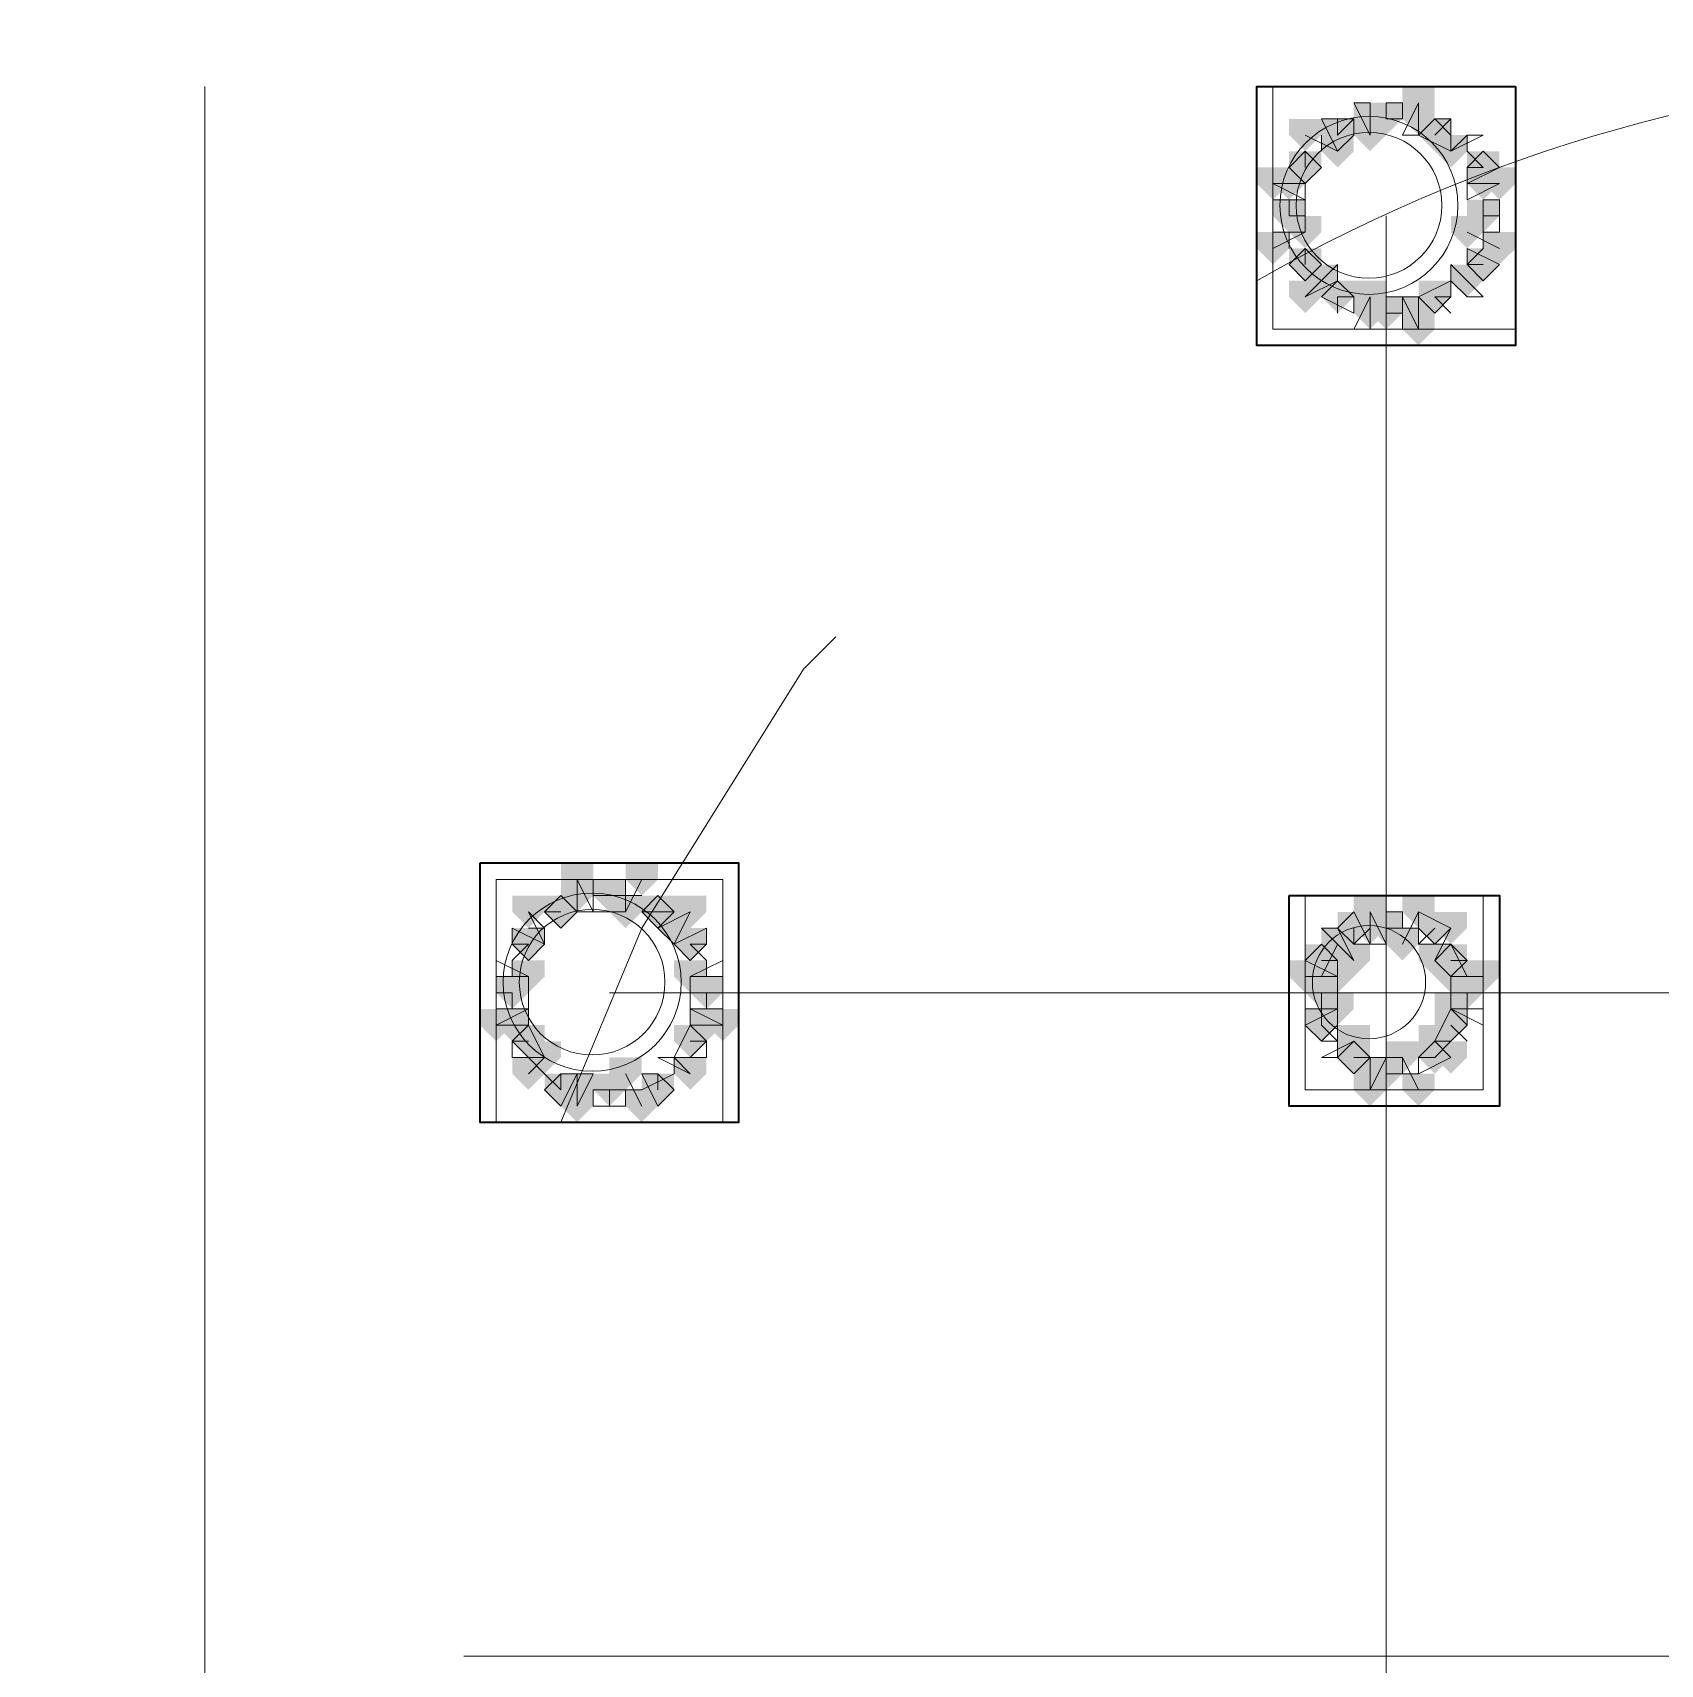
# Model space of a CAD drawing. Header units: millimetres. Extents: x 2315 to 4619, y 1334 to 1897.
# Drawn here: x 3772.4 to 3778.55, y 1541.67 to 1547.82 of the extents above; entities that cross this region are included whole.
import ezdxf

# ---------------------------------------------------------------- set-up
doc = ezdxf.new("R2010")
doc.units = ezdxf.units.MM
doc.linetypes.add('PDF_IMPORT', pattern=[1, 0.8, -0.2])
for name, color, linetype, true_color in [('PDF_10', 7, 'Continuous', 0x00b85c), ('PDF_AXIS', 7, 'Continuous', 0x00b85c), ('PDF_柱构件', 7, 'Continuous', 0x00b85c), ('PDF_转运站初步方案', 7, 'Continuous', 0x00b85c)]:
    doc.layers.add(name, color=color, linetype=linetype, true_color=true_color)
doc.layers.add('PDF_中心线层', color=1, linetype='Continuous')
doc.layers.add('PDF_粗实线层', color=7, linetype='Continuous')

msp = doc.modelspace()

# ---------------------------------------------------------------- hatches: boundary and pattern name
at = {"layer": 'PDF_10', "transparency": 33554559}
for points in [[(3777.5105, 1547.5601), (3777.4495, 1547.5601), (3777.4495, 1547.499), (3777.5105, 1547.4379), (3777.5716, 1547.499), (3777.5716, 1547.5601)], [(3777.5105, 1547.5601), (3777.4495, 1547.5601), (3777.4495, 1547.499), (3777.5105, 1547.4379), (3777.5716, 1547.499), (3777.5716, 1547.5601)], [(3777.3273, 1547.499), (3777.2662, 1547.499), (3777.2662, 1547.4379), (3777.3273, 1547.3768), (3777.3884, 1547.4379), (3777.3884, 1547.499)], [(3777.3273, 1547.499), (3777.2662, 1547.499), (3777.2662, 1547.4379), (3777.3273, 1547.3768), (3777.3884, 1547.4379), (3777.3884, 1547.499)], [(3777.6938, 1547.499), (3777.6327, 1547.499), (3777.6327, 1547.4379), (3777.6938, 1547.3768), (3777.7549, 1547.4379), (3777.7549, 1547.499)], [(3777.6938, 1547.499), (3777.6327, 1547.499), (3777.6327, 1547.4379), (3777.6938, 1547.3768), (3777.7549, 1547.4379), (3777.7549, 1547.499)], [(3777.2051, 1547.3768), (3777.1441, 1547.3768), (3777.1441, 1547.3157), (3777.2051, 1547.2547), (3777.2662, 1547.3157), (3777.2662, 1547.3768)], [(3777.2051, 1547.3768), (3777.1441, 1547.3768), (3777.1441, 1547.3157), (3777.2051, 1547.2547), (3777.2662, 1547.3157), (3777.2662, 1547.3768)], [(3777.2051, 1547.3768), (3777.1441, 1547.3768), (3777.1441, 1547.3157), (3777.2051, 1547.2547), (3777.2662, 1547.3157), (3777.2662, 1547.3768)], [(3777.877, 1547.3768), (3777.8159, 1547.3768), (3777.8159, 1547.3157), (3777.877, 1547.2547), (3777.9381, 1547.3157), (3777.9381, 1547.3768)], [(3777.877, 1547.3768), (3777.8159, 1547.3768), (3777.8159, 1547.3157), (3777.877, 1547.2547), (3777.9381, 1547.3157), (3777.9381, 1547.3768)], [(3777.1441, 1547.1936), (3777.083, 1547.1936), (3777.083, 1547.1325), (3777.1441, 1547.0714), (3777.2051, 1547.1325), (3777.2051, 1547.1936)], [(3777.1441, 1547.1936), (3777.083, 1547.1936), (3777.083, 1547.1325), (3777.1441, 1547.0714), (3777.2051, 1547.1325), (3777.2051, 1547.1936)], [(3777.877, 1547.1936), (3777.8159, 1547.1936), (3777.8159, 1547.1325), (3777.877, 1547.0714), (3777.9381, 1547.1325), (3777.9381, 1547.1936)], [(3777.877, 1547.1936), (3777.8159, 1547.1936), (3777.8159, 1547.1325), (3777.877, 1547.0714), (3777.9381, 1547.1325), (3777.9381, 1547.1936)], [(3777.2051, 1547.0103), (3777.1441, 1547.0103), (3777.1441, 1546.9493), (3777.2051, 1546.8882), (3777.2662, 1546.9493), (3777.2662, 1547.0103)], [(3777.2051, 1547.0103), (3777.1441, 1547.0103), (3777.1441, 1546.9493), (3777.2051, 1546.8882), (3777.2662, 1546.9493), (3777.2662, 1547.0103)], [(3777.2051, 1547.0103), (3777.1441, 1547.0103), (3777.1441, 1546.9493), (3777.2051, 1546.8882), (3777.2662, 1546.9493), (3777.2662, 1547.0103)], [(3777.877, 1547.0103), (3777.8159, 1547.0103), (3777.8159, 1546.9493), (3777.877, 1546.8882), (3777.9381, 1546.9493), (3777.9381, 1547.0103)], [(3777.877, 1547.0103), (3777.8159, 1547.0103), (3777.8159, 1546.9493), (3777.877, 1546.8882), (3777.9381, 1546.9493), (3777.9381, 1547.0103)], [(3777.3273, 1546.8882), (3777.2662, 1546.8882), (3777.2662, 1546.8271), (3777.3273, 1546.766), (3777.3884, 1546.8271), (3777.3884, 1546.8882)], [(3777.3273, 1546.8882), (3777.2662, 1546.8882), (3777.2662, 1546.8271), (3777.3273, 1546.766), (3777.3884, 1546.8271), (3777.3884, 1546.8882)], [(3777.6938, 1546.8882), (3777.6327, 1546.8882), (3777.6327, 1546.8271), (3777.6938, 1546.766), (3777.7549, 1546.8271), (3777.7549, 1546.8882)], [(3777.6938, 1546.8882), (3777.6327, 1546.8882), (3777.6327, 1546.8271), (3777.6938, 1546.766), (3777.7549, 1546.8271), (3777.7549, 1546.8882)], [(3777.5105, 1546.8271), (3777.4495, 1546.8271), (3777.4495, 1546.766), (3777.5105, 1546.7049), (3777.5716, 1546.766), (3777.5716, 1546.8271)], [(3777.5105, 1546.8271), (3777.4495, 1546.8271), (3777.4495, 1546.766), (3777.5105, 1546.7049), (3777.5716, 1546.766), (3777.5716, 1546.8271)], [(3777.5105, 1546.8271), (3777.4495, 1546.8271), (3777.4495, 1546.766), (3777.5105, 1546.7049), (3777.5716, 1546.766), (3777.5716, 1546.8271)], [(3774.5786, 1544.6282), (3774.5176, 1544.6282), (3774.5176, 1544.5671), (3774.5786, 1544.506), (3774.6397, 1544.5671), (3774.6397, 1544.6282)], [(3774.5786, 1544.6282), (3774.5176, 1544.6282), (3774.5176, 1544.5671), (3774.5786, 1544.506), (3774.6397, 1544.5671), (3774.6397, 1544.6282)], [(3774.5786, 1544.6282), (3774.5176, 1544.6282), (3774.5176, 1544.5671), (3774.5786, 1544.506), (3774.6397, 1544.5671), (3774.6397, 1544.6282)], [(3774.3954, 1544.5671), (3774.3343, 1544.5671), (3774.3343, 1544.506), (3774.3954, 1544.4449), (3774.4565, 1544.506), (3774.4565, 1544.5671)], [(3774.3954, 1544.5671), (3774.3343, 1544.5671), (3774.3343, 1544.506), (3774.3954, 1544.4449), (3774.4565, 1544.506), (3774.4565, 1544.5671)], [(3774.3954, 1544.5671), (3774.3343, 1544.5671), (3774.3343, 1544.506), (3774.3954, 1544.4449), (3774.4565, 1544.506), (3774.4565, 1544.5671)], [(3774.7619, 1544.5671), (3774.7008, 1544.5671), (3774.7008, 1544.506), (3774.7619, 1544.4449), (3774.823, 1544.506), (3774.823, 1544.5671)], [(3774.7619, 1544.5671), (3774.7008, 1544.5671), (3774.7008, 1544.506), (3774.7619, 1544.4449), (3774.823, 1544.506), (3774.823, 1544.5671)], [(3774.7619, 1544.5671), (3774.7008, 1544.5671), (3774.7008, 1544.506), (3774.7619, 1544.4449), (3774.823, 1544.506), (3774.823, 1544.5671)], [(3777.3884, 1544.506), (3777.3273, 1544.506), (3777.3273, 1544.4449), (3777.3884, 1544.3839), (3777.4495, 1544.4449), (3777.4495, 1544.506)], [(3777.3884, 1544.506), (3777.3273, 1544.506), (3777.3273, 1544.4449), (3777.3884, 1544.3839), (3777.4495, 1544.4449), (3777.4495, 1544.506)], [(3777.5105, 1544.506), (3777.4495, 1544.506), (3777.4495, 1544.4449), (3777.5105, 1544.3839), (3777.5716, 1544.4449), (3777.5716, 1544.506)], [(3777.5105, 1544.506), (3777.4495, 1544.506), (3777.4495, 1544.4449), (3777.5105, 1544.3839), (3777.5716, 1544.4449), (3777.5716, 1544.506)], [(3777.6938, 1544.506), (3777.6327, 1544.506), (3777.6327, 1544.4449), (3777.6938, 1544.3839), (3777.7549, 1544.4449), (3777.7549, 1544.506)], [(3777.6938, 1544.506), (3777.6327, 1544.506), (3777.6327, 1544.4449), (3777.6938, 1544.3839), (3777.7549, 1544.4449), (3777.7549, 1544.506)], [(3774.2732, 1544.4449), (3774.2122, 1544.4449), (3774.2122, 1544.3839), (3774.2732, 1544.3228), (3774.3343, 1544.3839), (3774.3343, 1544.4449)], [(3774.2732, 1544.4449), (3774.2122, 1544.4449), (3774.2122, 1544.3839), (3774.2732, 1544.3228), (3774.3343, 1544.3839), (3774.3343, 1544.4449)], [(3774.8841, 1544.4449), (3774.823, 1544.4449), (3774.823, 1544.3839), (3774.8841, 1544.3228), (3774.9451, 1544.3839), (3774.9451, 1544.4449)], [(3774.8841, 1544.4449), (3774.823, 1544.4449), (3774.823, 1544.3839), (3774.8841, 1544.3228), (3774.9451, 1544.3839), (3774.9451, 1544.4449)], [(3777.2662, 1544.3839), (3777.2051, 1544.3839), (3777.2051, 1544.3228), (3777.2662, 1544.2617), (3777.3273, 1544.3228), (3777.3273, 1544.3839)], [(3777.2662, 1544.3839), (3777.2051, 1544.3839), (3777.2051, 1544.3228), (3777.2662, 1544.2617), (3777.3273, 1544.3228), (3777.3273, 1544.3839)], [(3777.7549, 1544.3839), (3777.6938, 1544.3839), (3777.6938, 1544.3228), (3777.7549, 1544.2617), (3777.8159, 1544.3228), (3777.8159, 1544.3839)], [(3777.7549, 1544.3839), (3777.6938, 1544.3839), (3777.6938, 1544.3228), (3777.7549, 1544.2617), (3777.8159, 1544.3228), (3777.8159, 1544.3839)], [(3774.2122, 1544.2617), (3774.1511, 1544.2617), (3774.1511, 1544.2006), (3774.2122, 1544.1395), (3774.2732, 1544.2006), (3774.2732, 1544.2617)], [(3774.2122, 1544.2617), (3774.1511, 1544.2617), (3774.1511, 1544.2006), (3774.2122, 1544.1395), (3774.2732, 1544.2006), (3774.2732, 1544.2617)], [(3774.9451, 1544.2617), (3774.8841, 1544.2617), (3774.8841, 1544.2006), (3774.9451, 1544.1395), (3775.0062, 1544.2006), (3775.0062, 1544.2617)], [(3774.9451, 1544.2617), (3774.8841, 1544.2617), (3774.8841, 1544.2006), (3774.9451, 1544.1395), (3775.0062, 1544.2006), (3775.0062, 1544.2617)], [(3774.9451, 1544.2617), (3774.8841, 1544.2617), (3774.8841, 1544.2006), (3774.9451, 1544.1395), (3775.0062, 1544.2006), (3775.0062, 1544.2617)], [(3777.2662, 1544.2617), (3777.2051, 1544.2617), (3777.2051, 1544.2006), (3777.2662, 1544.1395), (3777.3273, 1544.2006), (3777.3273, 1544.2617)], [(3777.2662, 1544.2617), (3777.2051, 1544.2617), (3777.2051, 1544.2006), (3777.2662, 1544.1395), (3777.3273, 1544.2006), (3777.3273, 1544.2617)], [(3777.8159, 1544.2617), (3777.7549, 1544.2617), (3777.7549, 1544.2006), (3777.8159, 1544.1395), (3777.877, 1544.2006), (3777.877, 1544.2617)], [(3777.8159, 1544.2617), (3777.7549, 1544.2617), (3777.7549, 1544.2006), (3777.8159, 1544.1395), (3777.877, 1544.2006), (3777.877, 1544.2617)], [(3777.2662, 1544.1395), (3777.2051, 1544.1395), (3777.2051, 1544.0784), (3777.2662, 1544.0174), (3777.3273, 1544.0784), (3777.3273, 1544.1395)], [(3777.2662, 1544.1395), (3777.2051, 1544.1395), (3777.2051, 1544.0784), (3777.2662, 1544.0174), (3777.3273, 1544.0784), (3777.3273, 1544.1395)], [(3777.7549, 1544.1395), (3777.6938, 1544.1395), (3777.6938, 1544.0784), (3777.7549, 1544.0174), (3777.8159, 1544.0784), (3777.8159, 1544.1395)], [(3777.7549, 1544.1395), (3777.6938, 1544.1395), (3777.6938, 1544.0784), (3777.7549, 1544.0174), (3777.8159, 1544.0784), (3777.8159, 1544.1395)], [(3774.2732, 1544.0784), (3774.2122, 1544.0784), (3774.2122, 1544.0174), (3774.2732, 1543.9563), (3774.3343, 1544.0174), (3774.3343, 1544.0784)], [(3774.2732, 1544.0784), (3774.2122, 1544.0784), (3774.2122, 1544.0174), (3774.2732, 1543.9563), (3774.3343, 1544.0174), (3774.3343, 1544.0784)], [(3774.8841, 1544.0784), (3774.823, 1544.0784), (3774.823, 1544.0174), (3774.8841, 1543.9563), (3774.9451, 1544.0174), (3774.9451, 1544.0784)], [(3774.8841, 1544.0784), (3774.823, 1544.0784), (3774.823, 1544.0174), (3774.8841, 1543.9563), (3774.9451, 1544.0174), (3774.9451, 1544.0784)], [(3777.3884, 1544.0174), (3777.3273, 1544.0174), (3777.3273, 1543.9563), (3777.3884, 1543.8952), (3777.4495, 1543.9563), (3777.4495, 1544.0174)], [(3777.3884, 1544.0174), (3777.3273, 1544.0174), (3777.3273, 1543.9563), (3777.3884, 1543.8952), (3777.4495, 1543.9563), (3777.4495, 1544.0174)], [(3777.3884, 1544.0174), (3777.3273, 1544.0174), (3777.3273, 1543.9563), (3777.3884, 1543.8952), (3777.4495, 1543.9563), (3777.4495, 1544.0174)], [(3777.6938, 1544.0174), (3777.6327, 1544.0174), (3777.6327, 1543.9563), (3777.6938, 1543.8952), (3777.7549, 1543.9563), (3777.7549, 1544.0174)], [(3777.6938, 1544.0174), (3777.6327, 1544.0174), (3777.6327, 1543.9563), (3777.6938, 1543.8952), (3777.7549, 1543.9563), (3777.7549, 1544.0174)], [(3777.5105, 1543.9563), (3777.4495, 1543.9563), (3777.4495, 1543.8952), (3777.5105, 1543.8341), (3777.5716, 1543.8952), (3777.5716, 1543.9563)], [(3777.5105, 1543.9563), (3777.4495, 1543.9563), (3777.4495, 1543.8952), (3777.5105, 1543.8341), (3777.5716, 1543.8952), (3777.5716, 1543.9563)], [(3774.3954, 1543.8952), (3774.3343, 1543.8952), (3774.3343, 1543.8341), (3774.3954, 1543.773), (3774.4565, 1543.8341), (3774.4565, 1543.8952)], [(3774.3954, 1543.8952), (3774.3343, 1543.8952), (3774.3343, 1543.8341), (3774.3954, 1543.773), (3774.4565, 1543.8341), (3774.4565, 1543.8952)], [(3774.5786, 1543.8952), (3774.5176, 1543.8952), (3774.5176, 1543.8341), (3774.5786, 1543.773), (3774.6397, 1543.8341), (3774.6397, 1543.8952)], [(3774.5786, 1543.8952), (3774.5176, 1543.8952), (3774.5176, 1543.8341), (3774.5786, 1543.773), (3774.6397, 1543.8341), (3774.6397, 1543.8952)], [(3774.7619, 1543.8952), (3774.7008, 1543.8952), (3774.7008, 1543.8341), (3774.7619, 1543.773), (3774.823, 1543.8341), (3774.823, 1543.8952)], [(3774.7619, 1543.8952), (3774.7008, 1543.8952), (3774.7008, 1543.8341), (3774.7619, 1543.773), (3774.823, 1543.8341), (3774.823, 1543.8952)]]:
    msp.add_hatch(color=6, dxfattribs=at).paths.add_polyline_path(points)
at = {"layer": 'PDF_柱构件', "transparency": 33554559}
for points in [[(3777.6327, 1547.6211), (3777.5716, 1547.6211), (3777.5716, 1547.5601), (3777.6327, 1547.499), (3777.6938, 1547.5601), (3777.6938, 1547.6211)], [(3777.4495, 1547.5601), (3777.3884, 1547.5601), (3777.3884, 1547.499), (3777.4495, 1547.4379), (3777.5105, 1547.499), (3777.5105, 1547.5601)], [(3777.6327, 1547.5601), (3777.5716, 1547.5601), (3777.5716, 1547.499), (3777.6327, 1547.4379), (3777.6938, 1547.499), (3777.6938, 1547.5601)], [(3777.2051, 1547.499), (3777.1441, 1547.499), (3777.1441, 1547.4379), (3777.2051, 1547.3768), (3777.2662, 1547.4379), (3777.2662, 1547.499)], [(3777.4495, 1547.499), (3777.3884, 1547.499), (3777.3884, 1547.4379), (3777.4495, 1547.3768), (3777.5105, 1547.4379), (3777.5105, 1547.499)], [(3777.3273, 1547.4379), (3777.2662, 1547.4379), (3777.2662, 1547.3768), (3777.3273, 1547.3157), (3777.3884, 1547.3768), (3777.3884, 1547.4379)], [(3777.7549, 1547.4379), (3777.6938, 1547.4379), (3777.6938, 1547.3768), (3777.7549, 1547.3157), (3777.8159, 1547.3768), (3777.8159, 1547.4379)], [(3777.083, 1547.3157), (3777.0219, 1547.3157), (3777.0219, 1547.2547), (3777.083, 1547.1936), (3777.1441, 1547.2547), (3777.1441, 1547.3157)], [(3777.1441, 1547.3157), (3777.083, 1547.3157), (3777.083, 1547.2547), (3777.1441, 1547.1936), (3777.2051, 1547.2547), (3777.2051, 1547.3157)], [(3777.877, 1547.3157), (3777.8159, 1547.3157), (3777.8159, 1547.2547), (3777.877, 1547.1936), (3777.9381, 1547.2547), (3777.9381, 1547.3157)], [(3777.9381, 1547.3157), (3777.877, 1547.3157), (3777.877, 1547.2547), (3777.9381, 1547.1936), (3777.9992, 1547.2547), (3777.9992, 1547.3157)], [(3777.083, 1547.0714), (3777.0219, 1547.0714), (3777.0219, 1547.0103), (3777.083, 1546.9493), (3777.1441, 1547.0103), (3777.1441, 1547.0714)], [(3777.2051, 1547.1325), (3777.1441, 1547.1325), (3777.1441, 1547.0714), (3777.2051, 1547.0103), (3777.2662, 1547.0714), (3777.2662, 1547.1325)], [(3777.8159, 1547.1325), (3777.7549, 1547.1325), (3777.7549, 1547.0714), (3777.8159, 1547.0103), (3777.877, 1547.0714), (3777.877, 1547.1325)], [(3777.9381, 1547.0714), (3777.877, 1547.0714), (3777.877, 1547.0103), (3777.9381, 1546.9493), (3777.9992, 1547.0103), (3777.9992, 1547.0714)], [(3777.2662, 1546.9493), (3777.2051, 1546.9493), (3777.2051, 1546.8882), (3777.2662, 1546.8271), (3777.3273, 1546.8882), (3777.3273, 1546.9493)], [(3777.8159, 1546.9493), (3777.7549, 1546.9493), (3777.7549, 1546.8882), (3777.8159, 1546.8271), (3777.877, 1546.8882), (3777.877, 1546.9493)], [(3777.2051, 1546.8882), (3777.1441, 1546.8882), (3777.1441, 1546.8271), (3777.2051, 1546.766), (3777.2662, 1546.8271), (3777.2662, 1546.8882)], [(3777.4495, 1546.8882), (3777.3884, 1546.8882), (3777.3884, 1546.8271), (3777.4495, 1546.766), (3777.5105, 1546.8271), (3777.5105, 1546.8882)], [(3777.4495, 1546.8271), (3777.3884, 1546.8271), (3777.3884, 1546.766), (3777.4495, 1546.7049), (3777.5105, 1546.766), (3777.5105, 1546.8271)], [(3777.6327, 1546.8271), (3777.5716, 1546.8271), (3777.5716, 1546.766), (3777.6327, 1546.7049), (3777.6938, 1546.766), (3777.6938, 1546.8271)], [(3777.6327, 1546.766), (3777.5716, 1546.766), (3777.5716, 1546.7049), (3777.6327, 1546.6439), (3777.6938, 1546.7049), (3777.6938, 1546.766)], [(3774.4565, 1544.6893), (3774.3954, 1544.6893), (3774.3954, 1544.6282), (3774.4565, 1544.5671), (3774.5176, 1544.6282), (3774.5176, 1544.6893)], [(3774.7008, 1544.6893), (3774.6397, 1544.6893), (3774.6397, 1544.6282), (3774.7008, 1544.5671), (3774.7619, 1544.6282), (3774.7619, 1544.6893)], [(3774.4565, 1544.6282), (3774.3954, 1544.6282), (3774.3954, 1544.5671), (3774.4565, 1544.506), (3774.5176, 1544.5671), (3774.5176, 1544.6282)], [(3774.2732, 1544.5671), (3774.2122, 1544.5671), (3774.2122, 1544.506), (3774.2732, 1544.4449), (3774.3343, 1544.506), (3774.3343, 1544.5671)], [(3774.6397, 1544.5671), (3774.5786, 1544.5671), (3774.5786, 1544.506), (3774.6397, 1544.4449), (3774.7008, 1544.506), (3774.7008, 1544.5671)], [(3774.8841, 1544.5671), (3774.823, 1544.5671), (3774.823, 1544.506), (3774.8841, 1544.4449), (3774.9451, 1544.506), (3774.9451, 1544.5671)], [(3777.4495, 1544.5671), (3777.3884, 1544.5671), (3777.3884, 1544.506), (3777.4495, 1544.4449), (3777.5105, 1544.506), (3777.5105, 1544.5671)], [(3777.6327, 1544.5671), (3777.5716, 1544.5671), (3777.5716, 1544.506), (3777.6327, 1544.4449), (3777.6938, 1544.506), (3777.6938, 1544.5671)], [(3774.823, 1544.506), (3774.7619, 1544.506), (3774.7619, 1544.4449), (3774.823, 1544.3839), (3774.8841, 1544.4449), (3774.8841, 1544.506)], [(3777.4495, 1544.506), (3777.3884, 1544.506), (3777.3884, 1544.4449), (3777.4495, 1544.3839), (3777.5105, 1544.4449), (3777.5105, 1544.506)], [(3777.7549, 1544.506), (3777.6938, 1544.506), (3777.6938, 1544.4449), (3777.7549, 1544.3839), (3777.8159, 1544.4449), (3777.8159, 1544.506)], [(3777.3273, 1544.4449), (3777.2662, 1544.4449), (3777.2662, 1544.3839), (3777.3273, 1544.3228), (3777.3884, 1544.3839), (3777.3884, 1544.4449)], [(3777.5716, 1544.4449), (3777.5105, 1544.4449), (3777.5105, 1544.3839), (3777.5716, 1544.3228), (3777.6327, 1544.3839), (3777.6327, 1544.4449)], [(3777.3884, 1544.3839), (3777.3273, 1544.3839), (3777.3273, 1544.3228), (3777.3884, 1544.2617), (3777.4495, 1544.3228), (3777.4495, 1544.3839)], [(3777.6938, 1544.3839), (3777.6327, 1544.3839), (3777.6327, 1544.3228), (3777.6938, 1544.2617), (3777.7549, 1544.3228), (3777.7549, 1544.3839)], [(3774.2732, 1544.3228), (3774.2122, 1544.3228), (3774.2122, 1544.2617), (3774.2732, 1544.2006), (3774.3343, 1544.2617), (3774.3343, 1544.3228)], [(3774.8841, 1544.3228), (3774.823, 1544.3228), (3774.823, 1544.2617), (3774.8841, 1544.2006), (3774.9451, 1544.2617), (3774.9451, 1544.3228)], [(3777.2051, 1544.3228), (3777.1441, 1544.3228), (3777.1441, 1544.2617), (3777.2051, 1544.2006), (3777.2662, 1544.2617), (3777.2662, 1544.3228)], [(3777.2662, 1544.3228), (3777.2051, 1544.3228), (3777.2051, 1544.2617), (3777.2662, 1544.2006), (3777.3273, 1544.2617), (3777.3273, 1544.3228)], [(3777.3273, 1544.3228), (3777.2662, 1544.3228), (3777.2662, 1544.2617), (3777.3273, 1544.2006), (3777.3884, 1544.2617), (3777.3884, 1544.3228)], [(3777.7549, 1544.3228), (3777.6938, 1544.3228), (3777.6938, 1544.2617), (3777.7549, 1544.2006), (3777.8159, 1544.2617), (3777.8159, 1544.3228)], [(3777.8159, 1544.3228), (3777.7549, 1544.3228), (3777.7549, 1544.2617), (3777.8159, 1544.2006), (3777.877, 1544.2617), (3777.877, 1544.3228)], [(3777.877, 1544.3228), (3777.8159, 1544.3228), (3777.8159, 1544.2617), (3777.877, 1544.2006), (3777.9381, 1544.2617), (3777.9381, 1544.3228)], [(3777.3273, 1544.2006), (3777.2662, 1544.2006), (3777.2662, 1544.1395), (3777.3273, 1544.0784), (3777.3884, 1544.1395), (3777.3884, 1544.2006)], [(3777.7549, 1544.2006), (3777.6938, 1544.2006), (3777.6938, 1544.1395), (3777.7549, 1544.0784), (3777.8159, 1544.1395), (3777.8159, 1544.2006)], [(3774.1511, 1544.1395), (3774.09, 1544.1395), (3774.09, 1544.0784), (3774.1511, 1544.0174), (3774.2122, 1544.0784), (3774.2122, 1544.1395)], [(3774.2122, 1544.1395), (3774.1511, 1544.1395), (3774.1511, 1544.0784), (3774.2122, 1544.0174), (3774.2732, 1544.0784), (3774.2732, 1544.1395)], [(3774.9451, 1544.1395), (3774.8841, 1544.1395), (3774.8841, 1544.0784), (3774.9451, 1544.0174), (3775.0062, 1544.0784), (3775.0062, 1544.1395)], [(3775.0062, 1544.1395), (3774.9451, 1544.1395), (3774.9451, 1544.0784), (3775.0062, 1544.0174), (3775.0673, 1544.0784), (3775.0673, 1544.1395)], [(3777.3884, 1544.0784), (3777.3273, 1544.0784), (3777.3273, 1544.0174), (3777.3884, 1543.9563), (3777.4495, 1544.0174), (3777.4495, 1544.0784)], [(3777.6938, 1544.0784), (3777.6327, 1544.0784), (3777.6327, 1544.0174), (3777.6938, 1543.9563), (3777.7549, 1544.0174), (3777.7549, 1544.0784)], [(3774.3343, 1544.0174), (3774.2732, 1544.0174), (3774.2732, 1543.9563), (3774.3343, 1543.8952), (3774.3954, 1543.9563), (3774.3954, 1544.0174)], [(3777.5716, 1544.0174), (3777.5105, 1544.0174), (3777.5105, 1543.9563), (3777.5716, 1543.8952), (3777.6327, 1543.9563), (3777.6327, 1544.0174)], [(3777.7549, 1544.0174), (3777.6938, 1544.0174), (3777.6938, 1543.9563), (3777.7549, 1543.8952), (3777.8159, 1543.9563), (3777.8159, 1544.0174)], [(3774.2732, 1543.9563), (3774.2122, 1543.9563), (3774.2122, 1543.8952), (3774.2732, 1543.8341), (3774.3343, 1543.8952), (3774.3343, 1543.9563)], [(3774.6397, 1543.9563), (3774.5786, 1543.9563), (3774.5786, 1543.8952), (3774.6397, 1543.8341), (3774.7008, 1543.8952), (3774.7008, 1543.9563)], [(3774.8841, 1543.9563), (3774.823, 1543.9563), (3774.823, 1543.8952), (3774.8841, 1543.8341), (3774.9451, 1543.8952), (3774.9451, 1543.9563)], [(3777.4495, 1543.9563), (3777.3884, 1543.9563), (3777.3884, 1543.8952), (3777.4495, 1543.8341), (3777.5105, 1543.8952), (3777.5105, 1543.9563)], [(3774.4565, 1543.8952), (3774.3954, 1543.8952), (3774.3954, 1543.8341), (3774.4565, 1543.773), (3774.5176, 1543.8341), (3774.5176, 1543.8952)], [(3777.4495, 1543.8952), (3777.3884, 1543.8952), (3777.3884, 1543.8341), (3777.4495, 1543.773), (3777.5105, 1543.8341), (3777.5105, 1543.8952)], [(3777.6327, 1543.8952), (3777.5716, 1543.8952), (3777.5716, 1543.8341), (3777.6327, 1543.773), (3777.6938, 1543.8341), (3777.6938, 1543.8952)], [(3774.4565, 1543.8341), (3774.3954, 1543.8341), (3774.3954, 1543.773), (3774.4565, 1543.712), (3774.5176, 1543.773), (3774.5176, 1543.8341)], [(3774.7008, 1543.8341), (3774.6397, 1543.8341), (3774.6397, 1543.773), (3774.7008, 1543.712), (3774.7619, 1543.773), (3774.7619, 1543.8341)]]:
    msp.add_hatch(color=6, dxfattribs=at).paths.add_polyline_path(points)
at = {"layer": 'PDF_转运站初步方案', "transparency": 33554559}
for points in [[(3777.5105, 1547.5601), (3777.4495, 1547.5601), (3777.4495, 1547.499), (3777.5105, 1547.4379), (3777.5716, 1547.499), (3777.5716, 1547.5601)], [(3777.5105, 1547.5601), (3777.4495, 1547.5601), (3777.4495, 1547.499), (3777.5105, 1547.4379), (3777.5716, 1547.499), (3777.5716, 1547.5601)], [(3777.3273, 1547.499), (3777.2662, 1547.499), (3777.2662, 1547.4379), (3777.3273, 1547.3768), (3777.3884, 1547.4379), (3777.3884, 1547.499)], [(3777.3273, 1547.499), (3777.2662, 1547.499), (3777.2662, 1547.4379), (3777.3273, 1547.3768), (3777.3884, 1547.4379), (3777.3884, 1547.499)], [(3777.6938, 1547.499), (3777.6327, 1547.499), (3777.6327, 1547.4379), (3777.6938, 1547.3768), (3777.7549, 1547.4379), (3777.7549, 1547.499)], [(3777.6938, 1547.499), (3777.6327, 1547.499), (3777.6327, 1547.4379), (3777.6938, 1547.3768), (3777.7549, 1547.4379), (3777.7549, 1547.499)], [(3777.2051, 1547.3768), (3777.1441, 1547.3768), (3777.1441, 1547.3157), (3777.2051, 1547.2547), (3777.2662, 1547.3157), (3777.2662, 1547.3768)], [(3777.2051, 1547.3768), (3777.1441, 1547.3768), (3777.1441, 1547.3157), (3777.2051, 1547.2547), (3777.2662, 1547.3157), (3777.2662, 1547.3768)], [(3777.877, 1547.3768), (3777.8159, 1547.3768), (3777.8159, 1547.3157), (3777.877, 1547.2547), (3777.9381, 1547.3157), (3777.9381, 1547.3768)], [(3777.877, 1547.3768), (3777.8159, 1547.3768), (3777.8159, 1547.3157), (3777.877, 1547.2547), (3777.9381, 1547.3157), (3777.9381, 1547.3768)], [(3777.1441, 1547.1936), (3777.083, 1547.1936), (3777.083, 1547.1325), (3777.1441, 1547.0714), (3777.2051, 1547.1325), (3777.2051, 1547.1936)], [(3777.1441, 1547.1936), (3777.083, 1547.1936), (3777.083, 1547.1325), (3777.1441, 1547.0714), (3777.2051, 1547.1325), (3777.2051, 1547.1936)], [(3777.877, 1547.1936), (3777.8159, 1547.1936), (3777.8159, 1547.1325), (3777.877, 1547.0714), (3777.9381, 1547.1325), (3777.9381, 1547.1936)], [(3777.877, 1547.1936), (3777.8159, 1547.1936), (3777.8159, 1547.1325), (3777.877, 1547.0714), (3777.9381, 1547.1325), (3777.9381, 1547.1936)], [(3777.2051, 1547.0103), (3777.1441, 1547.0103), (3777.1441, 1546.9493), (3777.2051, 1546.8882), (3777.2662, 1546.9493), (3777.2662, 1547.0103)], [(3777.2051, 1547.0103), (3777.1441, 1547.0103), (3777.1441, 1546.9493), (3777.2051, 1546.8882), (3777.2662, 1546.9493), (3777.2662, 1547.0103)], [(3777.877, 1547.0103), (3777.8159, 1547.0103), (3777.8159, 1546.9493), (3777.877, 1546.8882), (3777.9381, 1546.9493), (3777.9381, 1547.0103)], [(3777.877, 1547.0103), (3777.8159, 1547.0103), (3777.8159, 1546.9493), (3777.877, 1546.8882), (3777.9381, 1546.9493), (3777.9381, 1547.0103)], [(3777.3273, 1546.8882), (3777.2662, 1546.8882), (3777.2662, 1546.8271), (3777.3273, 1546.766), (3777.3884, 1546.8271), (3777.3884, 1546.8882)], [(3777.3273, 1546.8882), (3777.2662, 1546.8882), (3777.2662, 1546.8271), (3777.3273, 1546.766), (3777.3884, 1546.8271), (3777.3884, 1546.8882)], [(3777.6938, 1546.8882), (3777.6327, 1546.8882), (3777.6327, 1546.8271), (3777.6938, 1546.766), (3777.7549, 1546.8271), (3777.7549, 1546.8882)], [(3777.6938, 1546.8882), (3777.6327, 1546.8882), (3777.6327, 1546.8271), (3777.6938, 1546.766), (3777.7549, 1546.8271), (3777.7549, 1546.8882)], [(3777.5105, 1546.8271), (3777.4495, 1546.8271), (3777.4495, 1546.766), (3777.5105, 1546.7049), (3777.5716, 1546.766), (3777.5716, 1546.8271)], [(3777.5105, 1546.8271), (3777.4495, 1546.8271), (3777.4495, 1546.766), (3777.5105, 1546.7049), (3777.5716, 1546.766), (3777.5716, 1546.8271)], [(3774.5786, 1544.6282), (3774.5176, 1544.6282), (3774.5176, 1544.5671), (3774.5786, 1544.506), (3774.6397, 1544.5671), (3774.6397, 1544.6282)], [(3774.5786, 1544.6282), (3774.5176, 1544.6282), (3774.5176, 1544.5671), (3774.5786, 1544.506), (3774.6397, 1544.5671), (3774.6397, 1544.6282)], [(3774.3954, 1544.5671), (3774.3343, 1544.5671), (3774.3343, 1544.506), (3774.3954, 1544.4449), (3774.4565, 1544.506), (3774.4565, 1544.5671)], [(3774.3954, 1544.5671), (3774.3343, 1544.5671), (3774.3343, 1544.506), (3774.3954, 1544.4449), (3774.4565, 1544.506), (3774.4565, 1544.5671)], [(3774.7619, 1544.5671), (3774.7008, 1544.5671), (3774.7008, 1544.506), (3774.7619, 1544.4449), (3774.823, 1544.506), (3774.823, 1544.5671)], [(3774.7619, 1544.5671), (3774.7008, 1544.5671), (3774.7008, 1544.506), (3774.7619, 1544.4449), (3774.823, 1544.506), (3774.823, 1544.5671)], [(3777.3884, 1544.506), (3777.3273, 1544.506), (3777.3273, 1544.4449), (3777.3884, 1544.3839), (3777.4495, 1544.4449), (3777.4495, 1544.506)], [(3777.3884, 1544.506), (3777.3273, 1544.506), (3777.3273, 1544.4449), (3777.3884, 1544.3839), (3777.4495, 1544.4449), (3777.4495, 1544.506)], [(3777.5105, 1544.506), (3777.4495, 1544.506), (3777.4495, 1544.4449), (3777.5105, 1544.3839), (3777.5716, 1544.4449), (3777.5716, 1544.506)], [(3777.5105, 1544.506), (3777.4495, 1544.506), (3777.4495, 1544.4449), (3777.5105, 1544.3839), (3777.5716, 1544.4449), (3777.5716, 1544.506)], [(3777.6938, 1544.506), (3777.6327, 1544.506), (3777.6327, 1544.4449), (3777.6938, 1544.3839), (3777.7549, 1544.4449), (3777.7549, 1544.506)], [(3777.6938, 1544.506), (3777.6327, 1544.506), (3777.6327, 1544.4449), (3777.6938, 1544.3839), (3777.7549, 1544.4449), (3777.7549, 1544.506)], [(3774.2732, 1544.4449), (3774.2122, 1544.4449), (3774.2122, 1544.3839), (3774.2732, 1544.3228), (3774.3343, 1544.3839), (3774.3343, 1544.4449)], [(3774.2732, 1544.4449), (3774.2122, 1544.4449), (3774.2122, 1544.3839), (3774.2732, 1544.3228), (3774.3343, 1544.3839), (3774.3343, 1544.4449)], [(3774.8841, 1544.4449), (3774.823, 1544.4449), (3774.823, 1544.3839), (3774.8841, 1544.3228), (3774.9451, 1544.3839), (3774.9451, 1544.4449)], [(3774.8841, 1544.4449), (3774.823, 1544.4449), (3774.823, 1544.3839), (3774.8841, 1544.3228), (3774.9451, 1544.3839), (3774.9451, 1544.4449)], [(3777.2662, 1544.3839), (3777.2051, 1544.3839), (3777.2051, 1544.3228), (3777.2662, 1544.2617), (3777.3273, 1544.3228), (3777.3273, 1544.3839)], [(3777.2662, 1544.3839), (3777.2051, 1544.3839), (3777.2051, 1544.3228), (3777.2662, 1544.2617), (3777.3273, 1544.3228), (3777.3273, 1544.3839)], [(3777.7549, 1544.3839), (3777.6938, 1544.3839), (3777.6938, 1544.3228), (3777.7549, 1544.2617), (3777.8159, 1544.3228), (3777.8159, 1544.3839)], [(3777.7549, 1544.3839), (3777.6938, 1544.3839), (3777.6938, 1544.3228), (3777.7549, 1544.2617), (3777.8159, 1544.3228), (3777.8159, 1544.3839)], [(3774.2122, 1544.2617), (3774.1511, 1544.2617), (3774.1511, 1544.2006), (3774.2122, 1544.1395), (3774.2732, 1544.2006), (3774.2732, 1544.2617)], [(3774.2122, 1544.2617), (3774.1511, 1544.2617), (3774.1511, 1544.2006), (3774.2122, 1544.1395), (3774.2732, 1544.2006), (3774.2732, 1544.2617)], [(3774.9451, 1544.2617), (3774.8841, 1544.2617), (3774.8841, 1544.2006), (3774.9451, 1544.1395), (3775.0062, 1544.2006), (3775.0062, 1544.2617)], [(3774.9451, 1544.2617), (3774.8841, 1544.2617), (3774.8841, 1544.2006), (3774.9451, 1544.1395), (3775.0062, 1544.2006), (3775.0062, 1544.2617)], [(3777.2662, 1544.2617), (3777.2051, 1544.2617), (3777.2051, 1544.2006), (3777.2662, 1544.1395), (3777.3273, 1544.2006), (3777.3273, 1544.2617)], [(3777.2662, 1544.2617), (3777.2051, 1544.2617), (3777.2051, 1544.2006), (3777.2662, 1544.1395), (3777.3273, 1544.2006), (3777.3273, 1544.2617)], [(3777.8159, 1544.2617), (3777.7549, 1544.2617), (3777.7549, 1544.2006), (3777.8159, 1544.1395), (3777.877, 1544.2006), (3777.877, 1544.2617)], [(3777.8159, 1544.2617), (3777.7549, 1544.2617), (3777.7549, 1544.2006), (3777.8159, 1544.1395), (3777.877, 1544.2006), (3777.877, 1544.2617)], [(3777.2662, 1544.1395), (3777.2051, 1544.1395), (3777.2051, 1544.0784), (3777.2662, 1544.0174), (3777.3273, 1544.0784), (3777.3273, 1544.1395)], [(3777.2662, 1544.1395), (3777.2051, 1544.1395), (3777.2051, 1544.0784), (3777.2662, 1544.0174), (3777.3273, 1544.0784), (3777.3273, 1544.1395)], [(3777.7549, 1544.1395), (3777.6938, 1544.1395), (3777.6938, 1544.0784), (3777.7549, 1544.0174), (3777.8159, 1544.0784), (3777.8159, 1544.1395)], [(3777.7549, 1544.1395), (3777.6938, 1544.1395), (3777.6938, 1544.0784), (3777.7549, 1544.0174), (3777.8159, 1544.0784), (3777.8159, 1544.1395)], [(3774.2732, 1544.0784), (3774.2122, 1544.0784), (3774.2122, 1544.0174), (3774.2732, 1543.9563), (3774.3343, 1544.0174), (3774.3343, 1544.0784)], [(3774.2732, 1544.0784), (3774.2122, 1544.0784), (3774.2122, 1544.0174), (3774.2732, 1543.9563), (3774.3343, 1544.0174), (3774.3343, 1544.0784)], [(3774.8841, 1544.0784), (3774.823, 1544.0784), (3774.823, 1544.0174), (3774.8841, 1543.9563), (3774.9451, 1544.0174), (3774.9451, 1544.0784)], [(3774.8841, 1544.0784), (3774.823, 1544.0784), (3774.823, 1544.0174), (3774.8841, 1543.9563), (3774.9451, 1544.0174), (3774.9451, 1544.0784)], [(3777.3884, 1544.0174), (3777.3273, 1544.0174), (3777.3273, 1543.9563), (3777.3884, 1543.8952), (3777.4495, 1543.9563), (3777.4495, 1544.0174)], [(3777.3884, 1544.0174), (3777.3273, 1544.0174), (3777.3273, 1543.9563), (3777.3884, 1543.8952), (3777.4495, 1543.9563), (3777.4495, 1544.0174)], [(3777.6938, 1544.0174), (3777.6327, 1544.0174), (3777.6327, 1543.9563), (3777.6938, 1543.8952), (3777.7549, 1543.9563), (3777.7549, 1544.0174)], [(3777.6938, 1544.0174), (3777.6327, 1544.0174), (3777.6327, 1543.9563), (3777.6938, 1543.8952), (3777.7549, 1543.9563), (3777.7549, 1544.0174)], [(3777.5105, 1543.9563), (3777.4495, 1543.9563), (3777.4495, 1543.8952), (3777.5105, 1543.8341), (3777.5716, 1543.8952), (3777.5716, 1543.9563)], [(3777.5105, 1543.9563), (3777.4495, 1543.9563), (3777.4495, 1543.8952), (3777.5105, 1543.8341), (3777.5716, 1543.8952), (3777.5716, 1543.9563)], [(3774.3954, 1543.8952), (3774.3343, 1543.8952), (3774.3343, 1543.8341), (3774.3954, 1543.773), (3774.4565, 1543.8341), (3774.4565, 1543.8952)], [(3774.3954, 1543.8952), (3774.3343, 1543.8952), (3774.3343, 1543.8341), (3774.3954, 1543.773), (3774.4565, 1543.8341), (3774.4565, 1543.8952)], [(3774.5786, 1543.8952), (3774.5176, 1543.8952), (3774.5176, 1543.8341), (3774.5786, 1543.773), (3774.6397, 1543.8341), (3774.6397, 1543.8952)], [(3774.5786, 1543.8952), (3774.5176, 1543.8952), (3774.5176, 1543.8341), (3774.5786, 1543.773), (3774.6397, 1543.8341), (3774.6397, 1543.8952)], [(3774.7619, 1543.8952), (3774.7008, 1543.8952), (3774.7008, 1543.8341), (3774.7619, 1543.773), (3774.823, 1543.8341), (3774.823, 1543.8952)], [(3774.7619, 1543.8952), (3774.7008, 1543.8952), (3774.7008, 1543.8341), (3774.7619, 1543.773), (3774.823, 1543.8341), (3774.823, 1543.8952)]]:
    msp.add_hatch(color=6, dxfattribs=at).paths.add_polyline_path(points)

# ---------------------------------------------------------------- linework, layer by layer
at = {"layer": 'PDF_10', "color": 6, "lineweight": 18}
for points in [[(3777.5716, 1547.499), (3777.5105, 1547.499), (3777.5105, 1547.5601)], [(3777.3884, 1547.499), (3777.3273, 1547.4379), (3777.3273, 1547.499)], [(3777.7549, 1547.4379), (3777.6938, 1547.499)], [(3777.6938, 1547.4379), (3777.7549, 1547.499)], [(3777.2051, 1547.3768), (3777.2051, 1547.3157)], [(3777.8159, 1547.3157), (3777.877, 1547.3157), (3777.8159, 1547.3768)], [(3777.1441, 1547.1936), (3777.1441, 1547.1325), (3777.2051, 1547.1325)], [(3777.9381, 1547.1325), (3777.877, 1547.1325), (3777.877, 1547.1936)], [(3777.2051, 1547.0103), (3777.2051, 1546.9493)], [(3777.877, 1546.9493), (3777.8159, 1546.9493), (3777.877, 1547.0103)], [(3777.3273, 1546.766), (3777.3273, 1546.8271), (3777.3884, 1546.8271)], [(3777.7549, 1546.766), (3777.6938, 1546.8271), (3777.7549, 1546.8271)], [(3777.5105, 1546.766), (3777.5716, 1546.766)], [(3774.5176, 1544.5671), (3774.6397, 1544.5671)], [(3774.3343, 1544.506), (3774.3954, 1544.506)], [(3774.7008, 1544.506), (3774.823, 1544.506)], [(3777.5105, 1544.506), (3777.5105, 1544.4449), (3777.5716, 1544.4449)], [(3777.3884, 1544.4449), (3777.3884, 1544.3839), (3777.4495, 1544.4449)], [(3777.6327, 1544.4449), (3777.6938, 1544.3839)], [(3777.6327, 1544.3839), (3777.6938, 1544.4449)], [(3774.2122, 1544.3228), (3774.2732, 1544.3839), (3774.2122, 1544.3839)], [(3774.9451, 1544.3839), (3774.8841, 1544.3839), (3774.9451, 1544.3228)], [(3777.2662, 1544.2617), (3777.3273, 1544.3839)], [(3777.7549, 1544.3839), (3777.8159, 1544.2617)], [(3777.3273, 1544.3228), (3777.2662, 1544.3228)], [(3777.7549, 1544.3228), (3777.8159, 1544.3228)], [(3774.2122, 1544.1395), (3774.2122, 1544.2006), (3774.1511, 1544.2006)], [(3774.9451, 1544.2006), (3774.9451, 1544.1395)], [(3777.2662, 1544.1395), (3777.2662, 1544.2006), (3777.2051, 1544.2006)], [(3777.7549, 1544.2006), (3777.8159, 1544.2006), (3777.8159, 1544.1395)], [(3777.3273, 1544.0174), (3777.2662, 1544.0784)], [(3777.3273, 1544.0784), (3777.2662, 1544.0174)], [(3777.8159, 1544.0784), (3777.7549, 1544.0174)], [(3777.7549, 1544.0784), (3777.8159, 1544.0174)], [(3774.2732, 1543.9563), (3774.2122, 1544.0174), (3774.2732, 1544.0174)], [(3774.8841, 1544.0174), (3774.9451, 1544.0174), (3774.8841, 1543.9563)], [(3777.4495, 1543.9563), (3777.3884, 1543.9563)], [(3777.5716, 1543.8952), (3777.5105, 1543.8952), (3777.5105, 1543.9563)], [(3777.6938, 1543.9563), (3777.6327, 1543.9563), (3777.6938, 1543.9563)], [(3774.3954, 1543.8952), (3774.3954, 1543.8341), (3774.3343, 1543.8952)], [(3774.823, 1543.8952), (3774.7008, 1543.8341)], [(3774.7619, 1543.8952), (3774.7619, 1543.8341)], [(3774.6397, 1543.8341), (3774.5176, 1543.8341)], [(3774.5786, 1543.8341), (3774.5786, 1543.773)]]:
    msp.add_lwpolyline(points, dxfattribs=at)
at = {"layer": 'PDF_AXIS', "color": 6, "lineweight": 18}
for points in [[(3777.9992, 1547.6211), (3777.9992, 1546.7049), (3777.083, 1546.7049), (3777.083, 1547.6211)], [(3774.1511, 1544.6282), (3774.1511, 1543.712), (3775.0062, 1543.712), (3775.0062, 1544.6282)], [(3777.2051, 1544.5671), (3777.2051, 1543.8341), (3777.877, 1543.8341), (3777.877, 1544.5671)]]:
    msp.add_lwpolyline(points, close=True, dxfattribs=at)
at = {"layer": 'PDF_中心线层', "color": 5, "linetype": 'PDF_IMPORT', "lineweight": 18, "ltscale": 14.048656}
for points in [[(3703.0527, 1534.672), (3773.0516, 1534.672), (3773.0516, 1561.6698), (3703.0527, 1561.6698), (3703.0527, 1534.672)], [(3773.0516, 1534.672), (3843.0506, 1534.672), (3843.0506, 1561.6698), (3773.0516, 1561.6698), (3773.0516, 1534.672)]]:
    msp.add_lwpolyline(points, dxfattribs=at)
at = {"layer": 'PDF_中心线层', "color": 6, "lineweight": 18}
for points in [[(3777.5105, 1547.1325), (3777.5105, 1536.2601)], [(3775.4338, 1545.5444), (3775.3116, 1545.4222), (3774.7008, 1544.4449), (3774.3954, 1543.712)], [(3774.5786, 1544.2006), (3785.5122, 1544.2006)], [(3786.0619, 1541.6963), (3774.0289, 1541.6963), (3786.0619, 1541.6963)]]:
    msp.add_lwpolyline(points, dxfattribs=at)
msp.add_arc((3780.007, 1541.6905), 5.9938, 0.05486, 119.86945, dxfattribs=at)
at = {"layer": 'PDF_柱构件', "color": 6, "lineweight": 18}
for points in [[(3777.4495, 1547.5601), (3777.4495, 1547.4379), (3777.3884, 1547.5601)], [(3777.5716, 1547.499), (3777.5105, 1547.499), (3777.5105, 1547.5601), (3777.5716, 1547.5601)], [(3777.6327, 1547.5601), (3777.6327, 1547.4379), (3777.5716, 1547.4379)], [(3777.3884, 1547.4379), (3777.3273, 1547.3768), (3777.2662, 1547.499), (3777.3884, 1547.499)], [(3777.7549, 1547.3768), (3777.6327, 1547.4379), (3777.6938, 1547.499), (3777.7549, 1547.499)], [(3777.2051, 1547.4379), (3777.3273, 1547.3768)], [(3777.877, 1547.4379), (3777.7549, 1547.3768), (3777.8159, 1547.4379)], [(3777.2662, 1547.3157), (3777.2051, 1547.2547), (3777.1441, 1547.3157), (3777.2051, 1547.3768)], [(3777.8159, 1547.2547), (3777.8159, 1547.3157), (3777.877, 1547.3768), (3777.9381, 1547.3157)], [(3777.083, 1547.2547), (3777.2051, 1547.2547), (3777.2051, 1547.1936)], [(3777.9381, 1547.2547), (3777.8159, 1547.1936), (3777.8159, 1547.2547)], [(3777.2051, 1547.1936), (3777.2051, 1547.0714), (3777.083, 1547.0714), (3777.083, 1547.1936)], [(3777.877, 1547.0714), (3777.877, 1547.1936), (3777.9381, 1547.1936), (3777.9381, 1547.0714)], [(3777.083, 1547.0103), (3777.2051, 1547.0714)], [(3777.9381, 1547.0103), (3777.8159, 1547.0714)], [(3777.2051, 1547.0103), (3777.2662, 1546.9493), (3777.2051, 1546.8882), (3777.1441, 1546.9493)], [(3777.8159, 1546.9493), (3777.8159, 1547.0103), (3777.9381, 1546.9493), (3777.877, 1546.8882)], [(3777.2051, 1546.8271), (3777.3273, 1546.9493), (3777.3273, 1546.8882)], [(3777.8159, 1546.8271), (3777.7549, 1546.8882), (3777.7549, 1546.9493), (3777.877, 1546.8271)], [(3777.3273, 1546.8882), (3777.3884, 1546.8271), (3777.3884, 1546.766), (3777.2662, 1546.8271)], [(3777.6327, 1546.8271), (3777.7549, 1546.8882), (3777.7549, 1546.8271), (3777.6938, 1546.766)], [(3777.3884, 1546.7049), (3777.4495, 1546.8271), (3777.4495, 1546.7049)], [(3777.5105, 1546.8271), (3777.5716, 1546.8271), (3777.5716, 1546.7049), (3777.5105, 1546.7049)], [(3777.6327, 1546.7049), (3777.5716, 1546.8271), (3777.6327, 1546.8271)], [(3774.4565, 1544.6282), (3774.4565, 1544.506), (3774.5176, 1544.506)], [(3774.5176, 1544.506), (3774.6397, 1544.506), (3774.6397, 1544.6282), (3774.5176, 1544.6282)], [(3774.7008, 1544.6282), (3774.6397, 1544.506)], [(3774.3954, 1544.4449), (3774.4565, 1544.506), (3774.3954, 1544.5671), (3774.3343, 1544.506)], [(3774.7008, 1544.506), (3774.7619, 1544.4449), (3774.823, 1544.506), (3774.7619, 1544.5671)], [(3774.2732, 1544.506), (3774.3343, 1544.3839), (3774.3343, 1544.4449)], [(3774.8841, 1544.506), (3774.7619, 1544.4449), (3774.823, 1544.3839)], [(3777.3884, 1544.3839), (3777.4495, 1544.3839), (3777.3884, 1544.506), (3777.3273, 1544.4449)], [(3777.4495, 1544.506), (3777.4495, 1544.3839), (3777.5105, 1544.3839)], [(3777.5105, 1544.4449), (3777.5716, 1544.4449), (3777.5716, 1544.506), (3777.5105, 1544.506)], [(3777.6327, 1544.506), (3777.5716, 1544.3839)], [(3777.6327, 1544.3839), (3777.6938, 1544.3839), (3777.7549, 1544.4449), (3777.6327, 1544.506)], [(3774.2732, 1544.3228), (3774.3343, 1544.3839), (3774.2122, 1544.4449), (3774.2122, 1544.3839)], [(3774.823, 1544.3839), (3774.8841, 1544.3228), (3774.9451, 1544.3839), (3774.9451, 1544.4449)], [(3777.2662, 1544.4449), (3777.3884, 1544.3228), (3777.3273, 1544.4449)], [(3777.7549, 1544.4449), (3777.6938, 1544.3228)], [(3777.3273, 1544.2617), (3777.3273, 1544.3228), (3777.2662, 1544.3839), (3777.2051, 1544.3228)], [(3777.6938, 1544.3228), (3777.7549, 1544.2617), (3777.8159, 1544.3228), (3777.7549, 1544.3839)], [(3774.1511, 1544.2617), (3774.2732, 1544.2617), (3774.1511, 1544.3228)], [(3775.0062, 1544.3228), (3774.8841, 1544.2617), (3775.0062, 1544.2617)], [(3774.2732, 1544.1395), (3774.2732, 1544.2617), (3774.1511, 1544.2617), (3774.1511, 1544.1395)], [(3774.8841, 1544.2617), (3774.8841, 1544.1395), (3775.0062, 1544.1395), (3775.0062, 1544.2617)], [(3777.2051, 1544.2617), (3777.3273, 1544.2617)], [(3777.3273, 1544.1395), (3777.3273, 1544.2617), (3777.2051, 1544.2617), (3777.2051, 1544.1395)], [(3777.877, 1544.2617), (3777.7549, 1544.2617)], [(3777.7549, 1544.2617), (3777.7549, 1544.1395), (3777.877, 1544.1395), (3777.877, 1544.2617)], [(3774.1511, 1544.0784), (3774.2732, 1544.0784), (3774.2732, 1544.1395)], [(3775.0062, 1544.0784), (3774.8841, 1544.1395), (3774.8841, 1544.0784)], [(3777.2051, 1544.0784), (3777.3273, 1544.1395), (3777.2051, 1544.1395)], [(3777.3273, 1544.0174), (3777.3273, 1544.1395), (3777.2051, 1544.0784), (3777.2662, 1544.0174)], [(3777.7549, 1544.1395), (3777.6938, 1544.0174), (3777.7549, 1544.0174), (3777.8159, 1544.0784)], [(3777.877, 1544.1395), (3777.7549, 1544.1395), (3777.877, 1544.0784)], [(3774.3343, 1543.9563), (3774.2732, 1544.0784), (3774.2122, 1544.0174), (3774.2122, 1543.9563)], [(3774.8841, 1544.0784), (3774.823, 1543.9563), (3774.9451, 1543.9563), (3774.9451, 1544.0174)], [(3777.4495, 1543.9563), (3777.3884, 1544.0174), (3777.3273, 1543.9563), (3777.3884, 1543.8952)], [(3777.6938, 1544.0174), (3777.6327, 1543.9563), (3777.6327, 1543.8952), (3777.7549, 1543.9563)], [(3777.7549, 1543.9563), (3777.6938, 1544.0174)], [(3774.2732, 1543.8952), (3774.3343, 1543.9563)], [(3774.8841, 1543.8952), (3774.823, 1543.9563), (3774.7619, 1543.9563)], [(3777.4495, 1543.8341), (3777.5105, 1543.9563), (3777.4495, 1543.9563)], [(3777.5716, 1543.9563), (3777.5105, 1543.9563), (3777.5105, 1543.8952), (3777.5716, 1543.8952)], [(3777.6327, 1543.8341), (3777.5716, 1543.9563)], [(3774.4565, 1543.8952), (3774.3954, 1543.8952), (3774.3343, 1543.8341), (3774.3954, 1543.773)], [(3774.4565, 1543.773), (3774.5176, 1543.8952), (3774.4565, 1543.8952)], [(3774.7008, 1543.773), (3774.6397, 1543.8952)], [(3774.7619, 1543.8952), (3774.7008, 1543.8952), (3774.7619, 1543.773), (3774.823, 1543.8341)], [(3774.6397, 1543.8341), (3774.5176, 1543.8341), (3774.5176, 1543.773), (3774.6397, 1543.773)]]:
    msp.add_lwpolyline(points, close=True, dxfattribs=at)
for points in [[(3777.2662, 1547.4379), (3777.2662, 1547.3768)], [(3777.8159, 1547.3768), (3777.8159, 1547.4379)], [(3777.1441, 1547.0714), (3777.1441, 1547.0103)], [(3777.877, 1547.0103), (3777.877, 1547.0714)], [(3774.6397, 1544.5671), (3774.7008, 1544.5671)], [(3774.2732, 1544.4449), (3774.3343, 1544.4449)], [(3777.5716, 1544.4449), (3777.6327, 1544.4449)], [(3777.6938, 1544.3839), (3777.7549, 1544.3839)], [(3774.2122, 1544.2617), (3774.2122, 1544.3228)], [(3774.9451, 1544.3228), (3774.9451, 1544.2617)], [(3777.2662, 1544.0784), (3777.2662, 1544.1395)], [(3777.8159, 1544.1395), (3777.8159, 1544.0784)], [(3777.3273, 1543.9563), (3777.3884, 1544.0174), (3777.2662, 1543.9563), (3777.3273, 1543.9563), (3777.3273, 1544.0174)], [(3777.7549, 1544.0174), (3777.6938, 1543.9563)], [(3774.3343, 1543.8952), (3774.2732, 1543.9563)], [(3774.823, 1543.9563), (3774.823, 1543.8952)], [(3777.6327, 1543.8952), (3777.5716, 1543.8952)], [(3774.7008, 1543.8341), (3774.6397, 1543.8341)]]:
    msp.add_lwpolyline(points, dxfattribs=at)
at = {"layer": 'PDF_粗实线层', "color": 6, "lineweight": 35}
for points in [[(3777.9992, 1547.6211), (3777.9992, 1546.6439), (3777.0219, 1546.6439), (3777.0219, 1547.6211)], [(3774.09, 1544.6893), (3774.09, 1543.712), (3775.0673, 1543.712), (3775.0673, 1544.6893)], [(3777.1441, 1544.5671), (3777.9381, 1544.5671), (3777.9381, 1543.773), (3777.1441, 1543.773)]]:
    msp.add_lwpolyline(points, close=True, dxfattribs=at)
at = {"layer": 'PDF_转运站初步方案', "color": 6, "lineweight": 18}
for centre, radius in [((3777.4456, 1547.1726), 0.3359), ((3777.4456, 1547.1726), 0.2749), ((3774.5136, 1544.2406), 0.3359), ((3774.5136, 1544.2406), 0.2749), ((3777.4456, 1544.2406), 0.2138), ((3777.4456, 1544.2406), 0.2138)]:
    msp.add_circle(centre, radius, dxfattribs=at)

doc.saveas('drawing.dxf')
